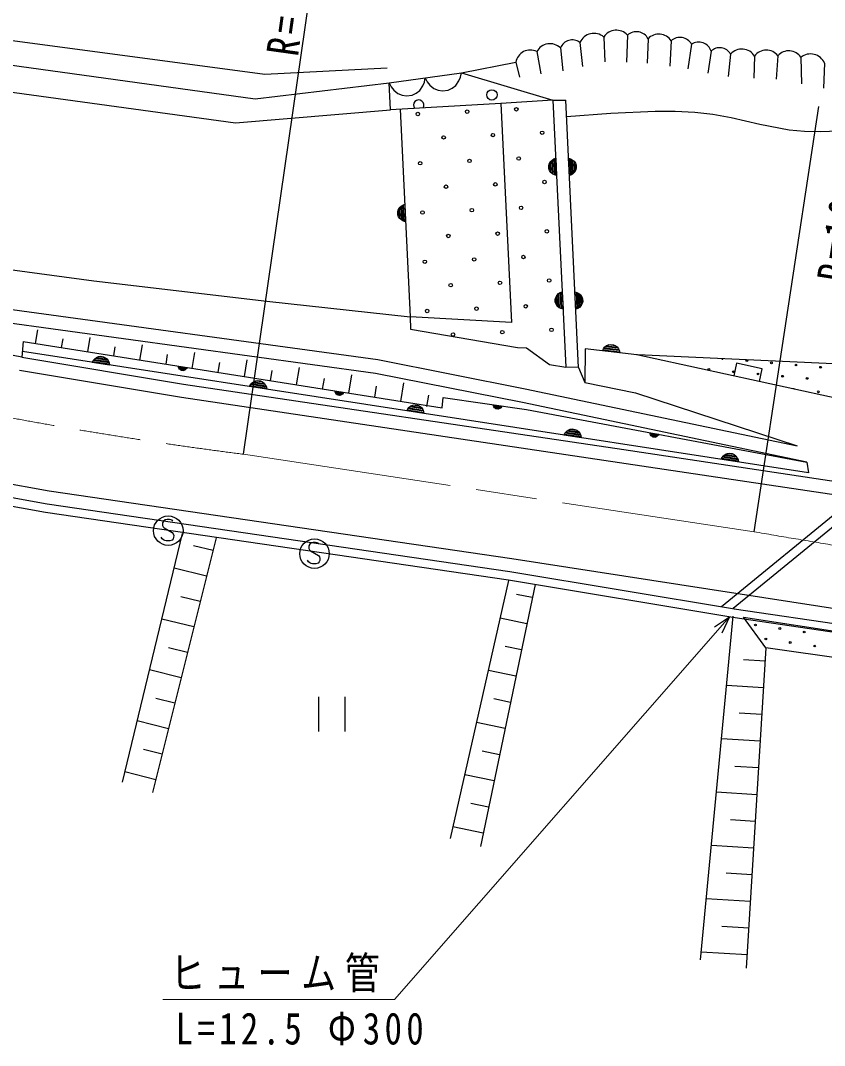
# Model space of a CAD drawing. Units: millimetres, scale not verified. Extents: x 40000 to 680000, y 20000 to 380000.
# Drawn here: x 85560 to 131652, y 276557 to 335351 of the extents above; entities that cross this region are included whole.
import ezdxf

# ---------------------------------------------------------------- set-up
doc = ezdxf.new("R2010")
doc.units = ezdxf.units.MM
doc.header["$LTSCALE"] = 1000
doc.linetypes.add('CHAIN', pattern=[18.5, 12, -1.5, 3.5, -1.5])
for name, color, linetype, lineweight in [('M-BGD', 7, 'Continuous', 25), ('M-BMK', 2, 'CHAIN', 13), ('M-STR-HTXT', 7, 'Continuous', 13)]:
    doc.layers.add(name, color=color, linetype=linetype, lineweight=lineweight)
doc.styles.add('ＭＳ ゴシック', font='')
doc.styles.get('ＭＳ ゴシック').set_extended_font_data('MS Gothic')

msp = doc.modelspace()

# ---------------------------------------------------------------- linework, layer by layer
at = {"layer": 'M-BGD'}
for p, q in [((98335, 310472), (102638, 340137)), ((79160, 334993), (99575, 332282)), ((117626, 334090), (117778, 332719)), ((119000, 334403), (119067, 332983)), ((120357, 334508), (120298, 332968)), ((121539, 334299), (121485, 332895)), ((122861, 334177), (122789, 332734)), ((124026, 333986), (123815, 332587)), ((78933, 333638), (99013, 330860)), ((115157, 333569), (115397, 332294)), ((116513, 333777), (116658, 332470)), ((125156, 333586), (124958, 332323)), ((126270, 333429), (126130, 332138)), ((110836, 332352), (113957, 332960)), ((113957, 332960), (114166, 332104)), ((127643, 333308), (127610, 332050)), ((128982, 333325), (128884, 331977)), ((130304, 333238), (130335, 331713)), ((131652, 332908), (131595, 331464)), ((99575, 332282), (106586, 332645)), ((106693, 331775), (110836, 332352)), ((110787, 332102), (110836, 332352)), ((110836, 332352), (116085, 330785)), ((78678, 332115), (97889, 329472)), ((99013, 330860), (106693, 331775)), ((106693, 331775), (106804, 331548)), ((106775, 330233), (106693, 331775)), ((108624, 331595), (108715, 331814)), ((108715, 331814), (108765, 332063)), ((108765, 332063), (108875, 331836)), ((108875, 331836), (109028, 331651)), ((109028, 331651), (109262, 331452)), ((110315, 331472), (110525, 331628)), ((110525, 331628), (110696, 331884)), ((110696, 331884), (110787, 332102)), ((106804, 331548), (106956, 331363)), ((106956, 331363), (107190, 331163)), ((107190, 331163), (107435, 331071)), ((107435, 331071), (107689, 331027)), ((107689, 331027), (108010, 331071)), ((108010, 331071), (108243, 331183)), ((108243, 331183), (108454, 331339)), ((108454, 331339), (108624, 331595)), ((109262, 331452), (109507, 331359)), ((109507, 331359), (109761, 331315)), ((109761, 331315), (110082, 331360)), ((110082, 331360), (110315, 331472)), ((113096, 330596), (106775, 330233)), ((116085, 330785), (113096, 330596)), ((113096, 330596), (113712, 318021)), ((116085, 330785), (116818, 330790)), ((116085, 330785), (116820, 315459)), ((117554, 315454), (116818, 330790)), ((97889, 329472), (106775, 330233)), ((107324, 330265), (107896, 318351)), ((116863, 329847), (119402, 330027)), ((119402, 330027), (121946, 330147)), ((121946, 330147), (123083, 330148)), ((123083, 330148), (124218, 330089)), ((124218, 330089), (125260, 329970)), ((125260, 329970), (126294, 329792)), ((127622, 306022), (131328, 330411)), ((126294, 329792), (127951, 329409)), ((127951, 329409), (129626, 329084)), ((129626, 329084), (130511, 329003)), ((130511, 329003), (131399, 328981)), ((131399, 328981), (132477, 329022)), ((115846, 327011), (115877, 327130)), ((115853, 326856), (115846, 327011)), ((115877, 327130), (115932, 327243)), ((115885, 327121), (115903, 326749)), ((115932, 327243), (116037, 327346)), ((115971, 326637), (115942, 327241)), ((116002, 327306), (116036, 326580)), ((116037, 327346), (116132, 327410)), ((116101, 326533), (116062, 327354)), ((116122, 327397), (116166, 326498)), ((116132, 327410), (116245, 327453)), ((116229, 326476), (116184, 327425)), ((116245, 327453), (116293, 326454)), ((116978, 327455), (117095, 327421)), ((117026, 326456), (116978, 327455)), ((117042, 327433), (117087, 326484)), ((117095, 327421), (117195, 327368)), ((117148, 326512), (117105, 327411)), ((117169, 327377), (117209, 326555)), ((117195, 327368), (117309, 327276)), ((117269, 326603), (117234, 327330)), ((117300, 327273), (117329, 326669)), ((117309, 327276), (117375, 327169)), ((117385, 326789), (117367, 327161)), ((117375, 327169), (117418, 327053)), ((117425, 326899), (117393, 326779)), ((117418, 327053), (117425, 326899)), ((115896, 326741), (115853, 326856)), ((115961, 326634), (115896, 326741)), ((116076, 326542), (115961, 326634)), ((116176, 326489), (116076, 326542)), ((116293, 326454), (116176, 326489)), ((117139, 326499), (117026, 326456)), ((117233, 326564), (117139, 326499)), ((117339, 326667), (117233, 326564)), ((117393, 326779), (117339, 326667)), ((107219, 324484), (107273, 324597)), ((107273, 324597), (107379, 324700)), ((107313, 323991), (107284, 324595)), ((107343, 324660), (107378, 323934)), ((107379, 324700), (107473, 324764)), ((107443, 323887), (107403, 324708)), ((107464, 324751), (107507, 323852)), ((107473, 324764), (107586, 324807)), ((107571, 323830), (107525, 324779)), ((107586, 324807), (107634, 323808)), ((107187, 324365), (107219, 324484)), ((107194, 324210), (107187, 324365)), ((107237, 324095), (107194, 324210)), ((107227, 324475), (107245, 324103)), ((107303, 323988), (107237, 324095)), ((107417, 323896), (107303, 323988)), ((107517, 323843), (107417, 323896)), ((107634, 323808), (107517, 323843)), ((77005, 322132), (89756, 320411)), ((76638, 319939), (106051, 315902)), ((89756, 320411), (99680, 319247)), ((116213, 319348), (116245, 319467)), ((116221, 319193), (116213, 319348)), ((116245, 319467), (116300, 319580)), ((116253, 319458), (116271, 319085)), ((116300, 319580), (116405, 319683)), ((116339, 318974), (116310, 319578)), ((116369, 319643), (116404, 318917)), ((116405, 319683), (116500, 319747)), ((116469, 318870), (116430, 319691)), ((116490, 319734), (116533, 318835)), ((116500, 319747), (116613, 319790)), ((116597, 318813), (116551, 319762)), ((116613, 319790), (116661, 318791)), ((117346, 319788), (117463, 319753)), ((117394, 318789), (117346, 319788)), ((117410, 319766), (117455, 318817)), ((117463, 319753), (117563, 319700)), ((117516, 318845), (117473, 319744)), ((117537, 319709), (117577, 318888)), ((117563, 319700), (117677, 319608)), ((117637, 318936), (117602, 319662)), ((117667, 319605), (117696, 319001)), ((117677, 319608), (117743, 319501)), ((117753, 319121), (117735, 319493)), ((117743, 319501), (117786, 319386)), ((117786, 319386), (117793, 319231)), ((105919, 315112), (76506, 319150)), ((99680, 319247), (107896, 318351)), ((116264, 319078), (116221, 319193)), ((116329, 318971), (116264, 319078)), ((116444, 318878), (116329, 318971)), ((116544, 318826), (116444, 318878)), ((116661, 318791), (116544, 318826)), ((117507, 318832), (117394, 318789)), ((117601, 318896), (117507, 318832)), ((117707, 318999), (117601, 318896)), ((117761, 319112), (117707, 318999)), ((117793, 319231), (117761, 319112)), ((113712, 318021), (107896, 318351)), ((107896, 318351), (107924, 317642)), ((85638, 316037), (76310, 317778)), ((86418, 316822), (86546, 317601)), ((107924, 317642), (114045, 316598)), ((85712, 316934), (85638, 316037)), ((85712, 316934), (109736, 313126)), ((87915, 316585), (87998, 317092)), ((89411, 316347), (89547, 317172)), ((130726, 309411), (85665, 316357)), ((90908, 316110), (90995, 316639)), ((92405, 315873), (92547, 316743)), ((95398, 315398), (95548, 316314)), ((114045, 316598), (114567, 316574)), ((114567, 316574), (115895, 315625)), ((117938, 316527), (117907, 314584)), ((120901, 316166), (117938, 316527)), ((118923, 316407), (118977, 316516)), ((119916, 316286), (118923, 316407)), ((118955, 316466), (119898, 316351)), ((118977, 316516), (119045, 316606)), ((119881, 316416), (118988, 316525)), ((119032, 316583), (119849, 316483)), ((119045, 316606), (119156, 316704)), ((119812, 316550), (119090, 316639)), ((119156, 316704), (119272, 316750)), ((119157, 316693), (119757, 316620)), ((119272, 316750), (119393, 316773)), ((119648, 316696), (119279, 316741)), ((119393, 316773), (119547, 316754)), ((119547, 316754), (119659, 316703)), ((119659, 316703), (119761, 316630)), ((119761, 316630), (119845, 316509)), ((119845, 316509), (119892, 316405)), ((119892, 316405), (119916, 316286)), ((85638, 316037), (94908, 314482)), ((89677, 315739), (89734, 315846)), ((90665, 315586), (89677, 315739)), ((89711, 315797), (90650, 315652)), ((89734, 315846), (89805, 315934)), ((90635, 315718), (89745, 315855)), ((89792, 315911), (90605, 315785)), ((89805, 315934), (89918, 316028)), ((90570, 315854), (89851, 315965)), ((89918, 316028), (90036, 316070)), ((89919, 316017), (90517, 315925)), ((90036, 316070), (90158, 316089)), ((90411, 316005), (90043, 316062)), ((90158, 316089), (90311, 316066)), ((90311, 316066), (90422, 316011)), ((90422, 316011), (90521, 315935)), ((90521, 315935), (90601, 315811)), ((90601, 315811), (90645, 315706)), ((93901, 315636), (93991, 316185)), ((96897, 315178), (96988, 315731)), ((98392, 314933), (98549, 315884)), ((106051, 315902), (114494, 314225)), ((120901, 316166), (120957, 316188)), ((133478, 313436), (120901, 316166)), ((120957, 316188), (134579, 315562)), ((85507, 315299), (94791, 313741)), ((90645, 315706), (90665, 315586)), ((94621, 315463), (94612, 315523)), ((94612, 315523), (95105, 315445)), ((95088, 315416), (94619, 315490)), ((94643, 315410), (94621, 315463)), ((94626, 315457), (95071, 315387)), ((95048, 315359), (94641, 315423)), ((94683, 315349), (94643, 315410)), ((94659, 315389), (95018, 315332)), ((94732, 315310), (94683, 315349)), ((94983, 315306), (94685, 315353)), ((94787, 315283), (94732, 315310)), ((94738, 315313), (94922, 315284)), ((94864, 315270), (94787, 315283)), ((94925, 315280), (94864, 315270)), ((94984, 315301), (94925, 315280)), ((95041, 315347), (94984, 315301)), ((95077, 315391), (95041, 315347)), ((95105, 315445), (95077, 315391)), ((99888, 314687), (99984, 315277)), ((101384, 314450), (101549, 315455)), ((115895, 315625), (116820, 315459)), ((117554, 315454), (116820, 315459)), ((117554, 315454), (117907, 314584)), ((126616, 315693), (126456, 314960)), ((128081, 315375), (126616, 315693)), ((127922, 314642), (128081, 315375)), ((98818, 314545), (98931, 314638)), ((99582, 314465), (98863, 314576)), ((98931, 314638), (99049, 314681)), ((98932, 314628), (99530, 314536)), ((99049, 314681), (99170, 314700)), ((99423, 314616), (99055, 314672)), ((99170, 314700), (99324, 314677)), ((99324, 314677), (99434, 314622)), ((99434, 314622), (99534, 314545)), ((102881, 314212), (102981, 314823)), ((104377, 313975), (104550, 315026)), ((114334, 313441), (105919, 315112)), ((107371, 313501), (107545, 314560)), ((117907, 314584), (120808, 313991)), ((94908, 314482), (120155, 310743)), ((98689, 314349), (98746, 314457)), ((99677, 314197), (98689, 314349)), ((98723, 314407), (99662, 314263)), ((98746, 314457), (98818, 314545)), ((99647, 314328), (98757, 314465)), ((98804, 314521), (99617, 314396)), ((99534, 314545), (99613, 314422)), ((99613, 314422), (99658, 314316)), ((99658, 314316), (99677, 314197)), ((103603, 314040), (103594, 314099)), ((103594, 314099), (104087, 314021)), ((104070, 313992), (103601, 314067)), ((103625, 313987), (103603, 314040)), ((103608, 314034), (104053, 313963)), ((104030, 313935), (103623, 314000)), ((103665, 313925), (103625, 313987)), ((103641, 313965), (104000, 313908)), ((104059, 313967), (104023, 313924)), ((104087, 314021), (104059, 313967)), ((105874, 313738), (105978, 314369)), ((114494, 314225), (130092, 310956)), ((120808, 313991), (130092, 310956)), ((94791, 313741), (132841, 308069)), ((103714, 313887), (103665, 313925)), ((103965, 313882), (103667, 313930)), ((103769, 313859), (103714, 313887)), ((103720, 313890), (103904, 313860)), ((103846, 313847), (103769, 313859)), ((103907, 313856), (103846, 313847)), ((103966, 313877), (103907, 313856)), ((104023, 313924), (103966, 313877)), ((108859, 313214), (108967, 313868)), ((109736, 313126), (109783, 313729)), ((109783, 313729), (114566, 313033)), ((130643, 310023), (114334, 313441)), ((107701, 312960), (107758, 313068)), ((108690, 312808), (107701, 312960)), ((107736, 313018), (108674, 312873)), ((107758, 313068), (107830, 313155)), ((108659, 312939), (107770, 313076)), ((107816, 313132), (108629, 313007)), ((107830, 313155), (107943, 313249)), ((108594, 313075), (107875, 313186)), ((107943, 313249), (108061, 313292)), ((107944, 313239), (108542, 313147)), ((108061, 313292), (108183, 313311)), ((108435, 313226), (108067, 313283)), ((108183, 313311), (108336, 313287)), ((108336, 313287), (108446, 313232)), ((108446, 313232), (108546, 313156)), ((108546, 313156), (108626, 313033)), ((108626, 313033), (108670, 312927)), ((108670, 312927), (108690, 312808)), ((112672, 313250), (112662, 313310)), ((112662, 313310), (113157, 313238)), ((113140, 313209), (112670, 313277)), ((112695, 313198), (112672, 313250)), ((112678, 313245), (113123, 313180)), ((113100, 313152), (112693, 313211)), ((112735, 313136), (112695, 313198)), ((112711, 313177), (113071, 313124)), ((112785, 313099), (112735, 313136)), ((113037, 313098), (112737, 313141)), ((112841, 313072), (112785, 313099)), ((112791, 313102), (112975, 313075)), ((112918, 313061), (112841, 313072)), ((112978, 313071), (112918, 313061)), ((113037, 313093), (112978, 313071)), ((113093, 313140), (113037, 313093)), ((113129, 313184), (113093, 313140)), ((113157, 313238), (113129, 313184)), ((114566, 313033), (130643, 310023)), ((116714, 311571), (116771, 311678)), ((116748, 311629), (117687, 311484)), ((116771, 311678), (116842, 311766)), ((117672, 311550), (116782, 311687)), ((116829, 311743), (117642, 311617)), ((116842, 311766), (116956, 311860)), ((117607, 311686), (116888, 311797)), ((116956, 311860), (117073, 311902)), ((116957, 311850), (117554, 311757)), ((117073, 311902), (117195, 311922)), ((117448, 311837), (117080, 311894)), ((117195, 311922), (117348, 311898)), ((117348, 311898), (117459, 311843)), ((117459, 311843), (117558, 311767)), ((117558, 311767), (117638, 311643)), ((117638, 311643), (117682, 311538)), ((121662, 311646), (121654, 311706)), ((121654, 311706), (122146, 311614)), ((122128, 311585), (121661, 311673)), ((121683, 311592), (121662, 311646)), ((121667, 311640), (122110, 311557)), ((122146, 311614), (122116, 311561)), ((117702, 311418), (116714, 311571)), ((117682, 311538), (117702, 311418)), ((122086, 311530), (121681, 311605)), ((121721, 311529), (121683, 311592)), ((121698, 311570), (122055, 311503)), ((121769, 311490), (121721, 311529)), ((122020, 311478), (121723, 311534)), ((121823, 311460), (121769, 311490)), ((121775, 311492), (121958, 311458)), ((121900, 311446), (121823, 311460)), ((121961, 311454), (121900, 311446)), ((122020, 311473), (121961, 311454)), ((122078, 311518), (122020, 311473)), ((122116, 311561), (122078, 311518)), ((75082, 310584), (87202, 308368)), ((120155, 310743), (132951, 308811)), ((125855, 310377), (125968, 310471)), ((125968, 310471), (126086, 310513)), ((125969, 310460), (126567, 310368)), ((126086, 310513), (126208, 310532)), ((126460, 310448), (126092, 310504)), ((126208, 310532), (126361, 310509)), ((126361, 310509), (126471, 310454)), ((126471, 310454), (126571, 310378)), ((125726, 310181), (125783, 310289)), ((126714, 310029), (125726, 310181)), ((125760, 310239), (126699, 310095)), ((125783, 310289), (125855, 310377)), ((126684, 310160), (125795, 310297)), ((125841, 310353), (126654, 310228)), ((126619, 310297), (125900, 310408)), ((126571, 310378), (126650, 310254)), ((126650, 310254), (126695, 310148)), ((126695, 310148), (126714, 310029)), ((130643, 310023), (130726, 309411)), ((135265, 309517), (125753, 301727)), ((136060, 309522), (126409, 301618)), ((78923, 309108), (87080, 307627)), ((86999, 307134), (78833, 308616)), ((87202, 308368), (113733, 304491)), ((87080, 307627), (113621, 303750)), ((113544, 303256), (86999, 307134)), ((93703, 306546), (93698, 306449)), ((93698, 306449), (93703, 306385)), ((93758, 306640), (93703, 306546)), ((93703, 306385), (93737, 306300)), ((93851, 306704), (93758, 306640)), ((93962, 306733), (93851, 306704)), ((94094, 306733), (93962, 306733)), ((94183, 306716), (94094, 306733)), ((94247, 306687), (94183, 306716)), ((94293, 306636), (94247, 306687)), ((91402, 291661), (94856, 305932)), ((93737, 306300), (93796, 306253)), ((93796, 306253), (94259, 305985)), ((94259, 305985), (94310, 305909)), ((94310, 305909), (94344, 305803)), ((94344, 305803), (94336, 305701)), ((96778, 305671), (93129, 291075)), ((93686, 305620), (93626, 305718)), ((93754, 305556), (93686, 305620)), ((93834, 305518), (93754, 305556)), ((93919, 305505), (93834, 305518)), ((94115, 305505), (93919, 305505)), ((94247, 305543), (94115, 305505)), ((94306, 305620), (94247, 305543)), ((94336, 305701), (94306, 305620)), ((96596, 304942), (95476, 305222)), ((102087, 305226), (102083, 305128)), ((102142, 305319), (102087, 305226)), ((102236, 305383), (102142, 305319)), ((102346, 305413), (102236, 305383)), ((102478, 305413), (102346, 305413)), ((102567, 305396), (102478, 305413)), ((102631, 305366), (102567, 305396)), ((102678, 305315), (102631, 305366)), ((102083, 305128), (102087, 305064)), ((102087, 305064), (102121, 304979)), ((102121, 304979), (102181, 304932)), ((102181, 304932), (102644, 304665)), ((102644, 304665), (102695, 304588)), ((102695, 304588), (102729, 304482)), ((102070, 304299), (102011, 304397)), ((102138, 304235), (102070, 304299)), ((102219, 304197), (102138, 304235)), ((102304, 304184), (102219, 304197)), ((102499, 304184), (102304, 304184)), ((102631, 304223), (102499, 304184)), ((102691, 304299), (102631, 304223)), ((102720, 304380), (102691, 304299)), ((102729, 304482), (102720, 304380)), ((113733, 304491), (150821, 298756)), ((96231, 303482), (94375, 303946)), ((113621, 303750), (126487, 301605)), ((110202, 288436), (113558, 303228)), ((115056, 303000), (111929, 287979)), ((126404, 301112), (113544, 303256)), ((95866, 302022), (94759, 302299)), ((114900, 302249), (114004, 302435)), ((114587, 300747), (113067, 301063)), ((124547, 281479), (126410, 301183)), ((125337, 300581), (126212, 301144)), ((126212, 301144), (125768, 300203)), ((150618, 297523), (126404, 301112)), ((126478, 301606), (150708, 298015)), ((128289, 299371), (127016, 301128)), ((127016, 301128), (150618, 297523)), ((95501, 300563), (93667, 301021)), ((95136, 299103), (94042, 299376)), ((114274, 299245), (113346, 299438)), ((128289, 299371), (127167, 280984)), ((149709, 296281), (128289, 299371)), ((128242, 298605), (127004, 298681)), ((94771, 297643), (92959, 298096)), ((113962, 297743), (112388, 298070)), ((128148, 297073), (126033, 297202)), ((94406, 296184), (93326, 296454)), ((102642, 296562), (102642, 294562)), ((104177, 294562), (104177, 296562)), ((113649, 296241), (112688, 296441)), ((94041, 294724), (92251, 295171)), ((128055, 295540), (126755, 295620)), ((113336, 294739), (111709, 295078)), ((127961, 294008), (125744, 294144)), ((93676, 293264), (92609, 293531)), ((113023, 293237), (112031, 293443)), ((93311, 291805), (91544, 292247)), ((127868, 292476), (126507, 292559)), ((112711, 291735), (111030, 292085)), ((127774, 290944), (125455, 291085)), ((112398, 290233), (111373, 290446)), ((127681, 289412), (126259, 289498)), ((112085, 288730), (110351, 289092)), ((127587, 287879), (125166, 288027)), ((127494, 286347), (126010, 286438)), ((127400, 284815), (124877, 284969)), ((127307, 283283), (125762, 283377)), ((127213, 281750), (124588, 281911))]:
    msp.add_line(p, q, dxfattribs=at)
for centre, radius in [((112587, 331081), 298), ((108339, 329989), 99.5), ((111164, 330123), 99.5), ((113989, 330257), 99.5), ((109818, 328644), 99.5), ((112643, 328778), 99.5), ((115469, 328912), 99.5), ((114123, 327432), 99.5), ((108473, 327164), 99.5), ((111298, 327298), 99.5), ((109952, 325818), 99.5), ((112778, 325952), 99.5), ((115603, 326087), 99.5), ((111432, 324473), 99.5), ((114257, 324607), 99.5), ((108607, 324339), 99.5), ((110087, 322993), 99.5), ((112912, 323127), 99.5), ((115737, 323261), 99.5), ((108741, 321513), 99.5), ((111566, 321647), 99.5), ((114391, 321782), 99.5), ((115871, 320436), 99.5), ((110221, 320168), 99.5), ((113046, 320302), 99.5), ((108875, 318688), 99.5), ((111700, 318822), 99.5), ((114526, 318956), 99.5), ((113180, 317477), 99.5), ((116005, 317611), 99.5), ((110355, 317343), 99.5), ((127201, 315844), 49.7), ((128609, 315716), 49.7), ((125024, 315332), 49.7), ((126432, 315204), 49.7), ((130017, 315588), 49.7), ((131426, 315460), 49.7), ((127841, 315076), 49.7), ((129249, 314948), 49.7), ((130658, 314819), 49.7), ((131298, 314051), 49.7), ((94030, 306087), 846), ((102414, 304767), 846), ((127691, 300677), 49.7), ((129091, 300475), 49.7), ((128290, 299876), 49.7), ((130491, 300273), 49.7), ((129690, 299674), 49.7), ((131090, 299472), 49.7)]:
    msp.add_circle(centre, radius, dxfattribs=at)
for centre, radius, start, end in [((118431, 333732), 881, 49.70551, 155.96573), ((119717, 333947), 850, 41.26862, 147.52881), ((120870, 333960), 750, 26.86191, 133.12213), ((122154, 333743), 830, 31.60751, 137.86771), ((115913, 333164), 858, 45.61606, 151.87625), ((117187, 333516), 723, 52.57855, 158.83875), ((123372, 333645), 738, 27.5463, 133.80652), ((124441, 333362), 749, 17.38376, 123.64398), ((114785, 332814), 841, 63.76614, 170.02634), ((125654, 333090), 702, 28.86517, 135.12537), ((126911, 332853), 862, 31.80627, 138.0665), ((128319, 332814), 837, 37.61395, 143.87418), ((129611, 332786), 828, 33.10587, 139.36606), ((130854, 332567), 867, 23.09683, 129.35703), ((108385, 330496), 298, 328.45941, 218.10408), ((125792, 315972), 49.7, 184.81299, 349.92361), ((129889, 314179), 49.7, 31.95657, 123.55075)]:
    msp.add_arc(centre, radius, start, end, dxfattribs=at)
at = {"layer": 'M-BMK'}
msp.add_line((98335, 310472), (127622, 306022), dxfattribs=at)
for centre, radius, start, end in [((128828, 548527), 240000, 257.21622, 262.70064), ((296401, 1291676), 1000000, 260.28317, 268.66907)]:
    msp.add_arc(centre, radius, start, end, dxfattribs=at)
at = {"layer": 'M-STR-HTXT'}
for p, q in [((126212, 301144), (106996, 279197)), ((106996, 279197), (93724, 279197))]:
    msp.add_line(p, q, dxfattribs=at)

# ---------------------------------------------------------------- texts
at = {"layer": 'M-BGD', "char_height": 1833, "attachment_point": 7, "style": 'ＭＳ ゴシック'}
for s, insert, rotation in [('\\T1.25;\\W0.8;R=240', (101494, 333234), 82.1), ('\\T1.25;\\W0.8;R=1000', (133051, 320245), 81.1)]:
    msp.add_mtext(s, dxfattribs=dict(at, insert=insert, rotation=rotation))
at = {"layer": 'M-STR-HTXT', "char_height": 1833, "attachment_point": 7, "style": 'ＭＳ ゴシック'}
for s, insert in [('\\T1.25;\\W0.8;ヒューム管', (94152, 279600)), ('\\T1.25;\\W0.8;L=12.5\\~Φ300', (94452, 276557))]:
    msp.add_mtext(s, dxfattribs=dict(at, insert=insert))

doc.saveas('drawing.dxf')
